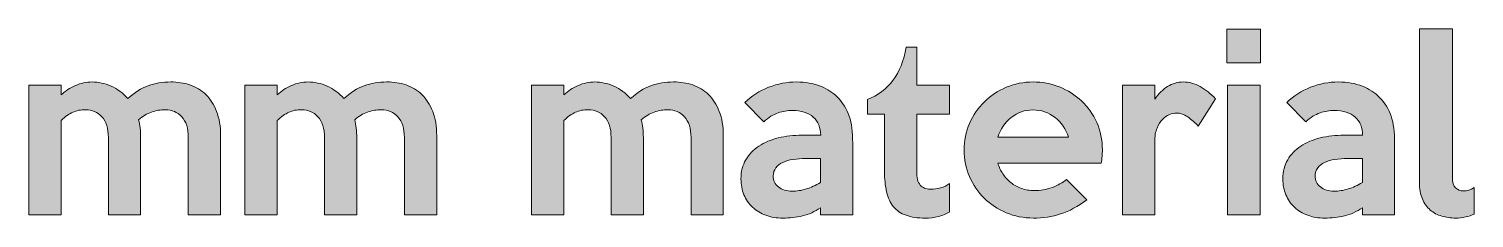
# Model space of a CAD drawing. Header units: inches. Extents: x -842 to 1422, y 2 to 295.
# Drawn here: x 850.15 to 882.41, y 118.68 to 122.91 of the extents above; entities that cross this region are included whole.
import ezdxf

# ---------------------------------------------------------------- set-up
doc = ezdxf.new("R2010")
doc.units = ezdxf.units.IN
doc.header["$MEASUREMENT"] = 0
doc.layers.add('Layer 1', color=7, linetype='Continuous')

# ---------------------------------------------------------------- blocks, each defined once
blk = doc.blocks.new('block 10')
at = {"layer": 'Layer 1', "true_color": 0xffffff}
h = blk.add_hatch(color=7, dxfattribs=at)
h.dxf.hatch_style = 2
h.paths.add_polyline_path([(877.645, 122.151), (876.895, 122.151), (876.895, 122.901), (877.645, 122.901)])
h.paths.add_polyline_path([(877.635, 118.756), (876.905, 118.756), (876.905, 121.651), (877.635, 121.651)])
h = blk.add_hatch(color=7, dxfattribs=at)
h.dxf.hatch_style = 2
edge = h.paths.add_edge_path()
edge.add_spline(control_points=[(882.414, 118.771), (882.358, 118.744), (882.294, 118.722), (882.222, 118.706), (882.15, 118.689), (882.076, 118.681), (882, 118.681), (881.892, 118.681), (881.79, 118.695), (881.692, 118.724), (881.594, 118.752), (881.508, 118.798), (881.435, 118.861), (881.361, 118.924), (881.303, 119.007), (881.26, 119.108), (881.216, 119.21), (881.195, 119.333), (881.195, 119.476), (881.195, 119.476), (881.195, 122.906), (881.195, 122.906), (881.195, 122.906), (881.929, 122.906), (881.929, 122.906), (881.929, 122.906), (881.929, 119.601), (881.929, 119.601), (881.929, 119.481), (881.953, 119.399), (882.002, 119.354), (882.051, 119.309), (882.108, 119.286), (882.174, 119.286), (882.257, 119.286), (882.338, 119.311), (882.414, 119.361), (882.414, 119.361), (882.414, 118.771), (882.414, 118.771)], knot_values=[0, 0, 0, 0, 1, 1, 1, 2, 2, 2, 3, 3, 3, 4, 4, 4, 5, 5, 5, 6, 6, 6, 7, 7, 7, 8, 8, 8, 9, 9, 9, 10, 10, 10, 11, 11, 11, 12, 12, 12, 13, 13, 13, 13], degree=3, periodic=1)
h = blk.add_hatch(color=7, dxfattribs=at)
h.dxf.hatch_style = 2
edge = h.paths.add_edge_path()
edge.add_spline(control_points=[(870.705, 118.821), (870.631, 118.774), (870.547, 118.739), (870.45, 118.716), (870.353, 118.692), (870.257, 118.68), (870.16, 118.68), (869.99, 118.68), (869.847, 118.701), (869.73, 118.743), (869.613, 118.785), (869.52, 118.849), (869.45, 118.935), (869.379, 119.022), (869.329, 119.132), (869.297, 119.266), (869.265, 119.399), (869.25, 119.555), (869.25, 119.736), (869.25, 119.736), (869.25, 121.001), (869.25, 121.001), (869.25, 121.001), (868.869, 121.001), (868.869, 121.001), (868.869, 121.001), (868.869, 121.326), (868.869, 121.326), (869.103, 121.422), (869.292, 121.566), (869.437, 121.756), (869.582, 121.946), (869.681, 122.192), (869.735, 122.496), (869.735, 122.496), (869.97, 122.496), (869.97, 122.496), (869.97, 122.496), (869.97, 121.651), (869.97, 121.651), (869.97, 121.651), (870.699, 121.651), (870.699, 121.651), (870.699, 121.651), (870.699, 121.001), (870.699, 121.001), (870.699, 121.001), (869.97, 121.001), (869.97, 121.001), (869.97, 121.001), (869.97, 119.685), (869.97, 119.685), (869.97, 119.612), (869.978, 119.552), (869.997, 119.506), (870.015, 119.459), (870.04, 119.422), (870.07, 119.395), (870.1, 119.369), (870.134, 119.35), (870.172, 119.341), (870.21, 119.331), (870.251, 119.326), (870.295, 119.326), (870.352, 119.326), (870.42, 119.335), (870.5, 119.356), (870.58, 119.376), (870.648, 119.408), (870.704, 119.456), (870.704, 119.456), (870.704, 118.821), (870.704, 118.821), (870.704, 118.821), (870.705, 118.821), (870.705, 118.821)], knot_values=[0, 0, 0, 0, 1, 1, 1, 2, 2, 2, 3, 3, 3, 4, 4, 4, 5, 5, 5, 6, 6, 6, 7, 7, 7, 8, 8, 8, 9, 9, 9, 10, 10, 10, 11, 11, 11, 12, 12, 12, 13, 13, 13, 14, 14, 14, 15, 15, 15, 16, 16, 16, 17, 17, 17, 18, 18, 18, 19, 19, 19, 20, 20, 20, 21, 21, 21, 22, 22, 22, 23, 23, 23, 24, 24, 24, 25, 25, 25, 25], degree=3, periodic=1)
h = blk.add_hatch(color=7, dxfattribs=at)
h.dxf.hatch_style = 2
edge = h.paths.add_edge_path()
edge.add_spline(control_points=[(854.425, 118.756), (854.425, 118.756), (853.705, 118.756), (853.705, 118.756), (853.705, 118.756), (853.705, 120.481), (853.705, 120.481), (853.705, 120.684), (853.656, 120.839), (853.558, 120.944), (853.459, 121.049), (853.338, 121.101), (853.195, 121.101), (853.085, 121.101), (852.981, 121.083), (852.882, 121.049), (852.784, 121.014), (852.688, 120.956), (852.595, 120.876), (852.625, 120.76), (852.64, 120.628), (852.64, 120.481), (852.64, 120.481), (852.64, 118.756), (852.64, 118.756), (852.64, 118.756), (851.92, 118.756), (851.92, 118.756), (851.92, 118.756), (851.92, 120.481), (851.92, 120.481), (851.92, 120.684), (851.871, 120.839), (851.773, 120.944), (851.674, 121.049), (851.555, 121.102), (851.415, 121.102), (851.305, 121.102), (851.208, 121.082), (851.125, 121.044), (851.042, 121.006), (850.955, 120.945), (850.865, 120.861), (850.865, 120.861), (850.865, 118.756), (850.865, 118.756), (850.865, 118.756), (850.146, 118.756), (850.146, 118.756), (850.146, 118.756), (850.146, 121.646), (850.146, 121.646), (850.146, 121.646), (850.865, 121.646), (850.865, 121.646), (850.865, 121.646), (850.866, 121.431), (850.866, 121.431), (850.956, 121.518), (851.062, 121.588), (851.184, 121.641), (851.305, 121.695), (851.43, 121.721), (851.557, 121.721), (851.697, 121.721), (851.838, 121.69), (851.98, 121.626), (852.122, 121.563), (852.246, 121.472), (852.353, 121.351), (852.503, 121.485), (852.655, 121.579), (852.809, 121.637), (852.962, 121.693), (853.131, 121.721), (853.314, 121.721), (853.465, 121.721), (853.607, 121.699), (853.742, 121.654), (853.877, 121.609), (853.995, 121.537), (854.095, 121.439), (854.196, 121.341), (854.276, 121.216), (854.335, 121.064), (854.396, 120.913), (854.426, 120.73), (854.426, 120.517), (854.426, 120.517), (854.426, 118.756), (854.426, 118.756), (854.426, 118.756), (854.425, 118.756), (854.425, 118.756)], knot_values=[0, 0, 0, 0, 1, 1, 1, 2, 2, 2, 3, 3, 3, 4, 4, 4, 5, 5, 5, 6, 6, 6, 7, 7, 7, 8, 8, 8, 9, 9, 9, 10, 10, 10, 11, 11, 11, 12, 12, 12, 13, 13, 13, 14, 14, 14, 15, 15, 15, 16, 16, 16, 17, 17, 17, 18, 18, 18, 19, 19, 19, 20, 20, 20, 21, 21, 21, 22, 22, 22, 23, 23, 23, 24, 24, 24, 25, 25, 25, 26, 26, 26, 27, 27, 27, 28, 28, 28, 29, 29, 29, 30, 30, 30, 31, 31, 31, 31], degree=3, periodic=1)
h = blk.add_hatch(color=7, dxfattribs=at)
h.dxf.hatch_style = 2
edge = h.paths.add_edge_path()
edge.add_spline(control_points=[(859.25, 118.756), (859.25, 118.756), (858.53, 118.756), (858.53, 118.756), (858.53, 118.756), (858.53, 120.481), (858.53, 120.481), (858.53, 120.684), (858.48, 120.839), (858.382, 120.944), (858.284, 121.049), (858.163, 121.101), (858.02, 121.101), (857.91, 121.101), (857.806, 121.083), (857.708, 121.049), (857.609, 121.014), (857.513, 120.956), (857.42, 120.876), (857.45, 120.76), (857.465, 120.628), (857.465, 120.481), (857.465, 120.481), (857.465, 118.756), (857.465, 118.756), (857.465, 118.756), (856.745, 118.756), (856.745, 118.756), (856.745, 118.756), (856.745, 120.481), (856.745, 120.481), (856.745, 120.684), (856.695, 120.839), (856.597, 120.944), (856.499, 121.049), (856.38, 121.102), (856.24, 121.102), (856.13, 121.102), (856.033, 121.082), (855.95, 121.044), (855.866, 121.006), (855.78, 120.945), (855.69, 120.861), (855.69, 120.861), (855.69, 118.756), (855.69, 118.756), (855.69, 118.756), (854.97, 118.756), (854.97, 118.756), (854.97, 118.756), (854.97, 121.646), (854.97, 121.646), (854.97, 121.646), (855.69, 121.646), (855.69, 121.646), (855.69, 121.646), (855.691, 121.431), (855.691, 121.431), (855.781, 121.518), (855.887, 121.588), (856.008, 121.641), (856.13, 121.695), (856.255, 121.721), (856.382, 121.721), (856.522, 121.721), (856.663, 121.69), (856.805, 121.626), (856.946, 121.563), (857.071, 121.472), (857.178, 121.351), (857.328, 121.485), (857.479, 121.579), (857.633, 121.637), (857.787, 121.693), (857.955, 121.721), (858.14, 121.721), (858.29, 121.721), (858.432, 121.699), (858.567, 121.654), (858.702, 121.609), (858.82, 121.537), (858.92, 121.439), (859.02, 121.341), (859.1, 121.216), (859.161, 121.064), (859.221, 120.913), (859.251, 120.73), (859.251, 120.517), (859.251, 120.517), (859.251, 118.756), (859.251, 118.756), (859.251, 118.756), (859.25, 118.756), (859.25, 118.756)], knot_values=[0, 0, 0, 0, 1, 1, 1, 2, 2, 2, 3, 3, 3, 4, 4, 4, 5, 5, 5, 6, 6, 6, 7, 7, 7, 8, 8, 8, 9, 9, 9, 10, 10, 10, 11, 11, 11, 12, 12, 12, 13, 13, 13, 14, 14, 14, 15, 15, 15, 16, 16, 16, 17, 17, 17, 18, 18, 18, 19, 19, 19, 20, 20, 20, 21, 21, 21, 22, 22, 22, 23, 23, 23, 24, 24, 24, 25, 25, 25, 26, 26, 26, 27, 27, 27, 28, 28, 28, 29, 29, 29, 30, 30, 30, 31, 31, 31, 31], degree=3, periodic=1)
h = blk.add_hatch(color=7, dxfattribs=at)
h.dxf.hatch_style = 2
edge = h.paths.add_edge_path()
edge.add_spline(control_points=[(865.65, 118.756), (865.65, 118.756), (864.93, 118.756), (864.93, 118.756), (864.93, 118.756), (864.93, 120.481), (864.93, 120.481), (864.93, 120.684), (864.881, 120.839), (864.782, 120.944), (864.684, 121.049), (864.563, 121.101), (864.42, 121.101), (864.31, 121.101), (864.206, 121.083), (864.107, 121.049), (864.009, 121.014), (863.913, 120.956), (863.82, 120.876), (863.85, 120.76), (863.865, 120.628), (863.865, 120.481), (863.865, 120.481), (863.865, 118.756), (863.865, 118.756), (863.865, 118.756), (863.145, 118.756), (863.145, 118.756), (863.145, 118.756), (863.145, 120.481), (863.145, 120.481), (863.145, 120.684), (863.096, 120.839), (862.998, 120.944), (862.9, 121.049), (862.78, 121.102), (862.64, 121.102), (862.53, 121.102), (862.433, 121.082), (862.35, 121.044), (862.267, 121.006), (862.18, 120.945), (862.09, 120.861), (862.09, 120.861), (862.09, 118.756), (862.09, 118.756), (862.09, 118.756), (861.37, 118.756), (861.37, 118.756), (861.37, 118.756), (861.37, 121.646), (861.37, 121.646), (861.37, 121.646), (862.09, 121.646), (862.09, 121.646), (862.09, 121.646), (862.091, 121.431), (862.091, 121.431), (862.181, 121.518), (862.287, 121.588), (862.409, 121.641), (862.531, 121.695), (862.655, 121.721), (862.782, 121.721), (862.922, 121.721), (863.063, 121.69), (863.205, 121.626), (863.346, 121.563), (863.471, 121.472), (863.578, 121.351), (863.728, 121.485), (863.88, 121.579), (864.033, 121.637), (864.187, 121.693), (864.356, 121.721), (864.539, 121.721), (864.689, 121.721), (864.832, 121.699), (864.967, 121.654), (865.102, 121.609), (865.22, 121.537), (865.32, 121.439), (865.42, 121.341), (865.5, 121.216), (865.56, 121.064), (865.621, 120.913), (865.651, 120.73), (865.651, 120.517), (865.651, 120.517), (865.651, 118.756), (865.651, 118.756), (865.651, 118.756), (865.65, 118.756), (865.65, 118.756)], knot_values=[0, 0, 0, 0, 1, 1, 1, 2, 2, 2, 3, 3, 3, 4, 4, 4, 5, 5, 5, 6, 6, 6, 7, 7, 7, 8, 8, 8, 9, 9, 9, 10, 10, 10, 11, 11, 11, 12, 12, 12, 13, 13, 13, 14, 14, 14, 15, 15, 15, 16, 16, 16, 17, 17, 17, 18, 18, 18, 19, 19, 19, 20, 20, 20, 21, 21, 21, 22, 22, 22, 23, 23, 23, 24, 24, 24, 25, 25, 25, 26, 26, 26, 27, 27, 27, 28, 28, 28, 29, 29, 29, 30, 30, 30, 31, 31, 31, 31], degree=3, periodic=1)
h = blk.add_hatch(color=7, dxfattribs=at)
h.dxf.hatch_style = 2
edge = h.paths.add_edge_path()
edge.add_spline(control_points=[(868.54, 118.756), (868.54, 118.756), (867.82, 118.756), (867.82, 118.756), (867.82, 118.756), (867.82, 118.911), (867.82, 118.911), (867.693, 118.824), (867.559, 118.764), (867.417, 118.73), (867.276, 118.697), (867.13, 118.68), (866.98, 118.68), (866.84, 118.68), (866.713, 118.701), (866.6, 118.743), (866.486, 118.785), (866.388, 118.845), (866.305, 118.923), (866.222, 119.002), (866.157, 119.094), (866.112, 119.201), (866.067, 119.307), (866.045, 119.426), (866.045, 119.555), (866.045, 119.719), (866.081, 119.861), (866.152, 119.983), (866.224, 120.105), (866.322, 120.207), (866.445, 120.288), (866.568, 120.37), (866.712, 120.431), (866.878, 120.471), (867.042, 120.51), (867.22, 120.531), (867.41, 120.531), (867.41, 120.531), (867.825, 120.531), (867.825, 120.531), (867.825, 120.701), (867.77, 120.836), (867.66, 120.936), (867.55, 121.036), (867.392, 121.085), (867.185, 121.085), (867.085, 121.085), (866.982, 121.067), (866.875, 121.031), (866.768, 120.994), (866.662, 120.928), (866.555, 120.831), (866.555, 120.831), (866.13, 121.261), (866.13, 121.261), (866.283, 121.408), (866.461, 121.521), (866.663, 121.601), (866.864, 121.681), (867.072, 121.721), (867.285, 121.721), (867.485, 121.721), (867.663, 121.689), (867.82, 121.626), (867.975, 121.563), (868.102, 121.481), (868.197, 121.381), (868.323, 121.255), (868.411, 121.113), (868.463, 120.956), (868.514, 120.8), (868.54, 120.599), (868.54, 120.356), (868.54, 120.356), (868.54, 118.756), (868.54, 118.756), (868.54, 118.756), (868.54, 118.756), (868.54, 118.756)], knot_values=[0, 0, 0, 0, 1, 1, 1, 2, 2, 2, 3, 3, 3, 4, 4, 4, 5, 5, 5, 6, 6, 6, 7, 7, 7, 8, 8, 8, 9, 9, 9, 10, 10, 10, 11, 11, 11, 12, 12, 12, 13, 13, 13, 14, 14, 14, 15, 15, 15, 16, 16, 16, 17, 17, 17, 18, 18, 18, 19, 19, 19, 20, 20, 20, 21, 21, 21, 22, 22, 22, 23, 23, 23, 24, 24, 24, 25, 25, 25, 26, 26, 26, 26], degree=3, periodic=1)
edge = h.paths.add_edge_path()
edge.add_spline(control_points=[(867.82, 119.476), (867.82, 119.476), (867.82, 120.011), (867.82, 120.011), (867.82, 120.011), (867.49, 120.011), (867.49, 120.011), (867.39, 120.011), (867.296, 120.004), (867.207, 119.991), (867.119, 119.978), (867.042, 119.955), (866.978, 119.924), (866.912, 119.892), (866.86, 119.851), (866.823, 119.801), (866.784, 119.751), (866.765, 119.691), (866.765, 119.621), (866.765, 119.521), (866.804, 119.439), (866.882, 119.376), (866.961, 119.313), (867.062, 119.281), (867.185, 119.281), (867.292, 119.281), (867.398, 119.297), (867.502, 119.331), (867.607, 119.364), (867.713, 119.413), (867.82, 119.476)], knot_values=[0, 0, 0, 0, 1, 1, 1, 2, 2, 2, 3, 3, 3, 4, 4, 4, 5, 5, 5, 6, 6, 6, 7, 7, 7, 8, 8, 8, 9, 9, 9, 10, 10, 10, 10], degree=3, periodic=1)
h = blk.add_hatch(color=7, dxfattribs=at)
h.dxf.hatch_style = 2
edge = h.paths.add_edge_path()
edge.add_spline(control_points=[(874.115, 120.206), (874.115, 120.159), (874.112, 120.11), (874.108, 120.061), (874.102, 120.011), (874.097, 119.959), (874.09, 119.906), (874.09, 119.906), (871.78, 119.906), (871.78, 119.906), (871.806, 119.823), (871.844, 119.743), (871.892, 119.668), (871.941, 119.593), (872, 119.529), (872.07, 119.473), (872.14, 119.418), (872.219, 119.375), (872.307, 119.343), (872.395, 119.312), (872.493, 119.296), (872.6, 119.296), (872.73, 119.296), (872.86, 119.318), (872.99, 119.363), (873.119, 119.408), (873.228, 119.469), (873.314, 119.546), (873.314, 119.546), (873.77, 119.091), (873.77, 119.091), (873.57, 118.941), (873.374, 118.835), (873.182, 118.773), (872.991, 118.712), (872.788, 118.681), (872.574, 118.681), (872.358, 118.681), (872.155, 118.721), (871.967, 118.801), (871.778, 118.881), (871.615, 118.989), (871.477, 119.126), (871.338, 119.263), (871.229, 119.424), (871.149, 119.609), (871.069, 119.794), (871.029, 119.991), (871.029, 120.201), (871.029, 120.411), (871.069, 120.608), (871.149, 120.794), (871.229, 120.979), (871.339, 121.139), (871.479, 121.276), (871.619, 121.413), (871.782, 121.521), (871.969, 121.601), (872.156, 121.681), (872.356, 121.721), (872.569, 121.721), (872.772, 121.721), (872.967, 121.684), (873.154, 121.609), (873.341, 121.534), (873.506, 121.43), (873.649, 121.296), (873.792, 121.163), (873.906, 121.004), (873.989, 120.818), (874.072, 120.633), (874.115, 120.429), (874.115, 120.206)], knot_values=[0, 0, 0, 0, 1, 1, 1, 2, 2, 2, 3, 3, 3, 4, 4, 4, 5, 5, 5, 6, 6, 6, 7, 7, 7, 8, 8, 8, 9, 9, 9, 10, 10, 10, 11, 11, 11, 12, 12, 12, 13, 13, 13, 14, 14, 14, 15, 15, 15, 16, 16, 16, 17, 17, 17, 18, 18, 18, 19, 19, 19, 20, 20, 20, 21, 21, 21, 22, 22, 22, 23, 23, 23, 24, 24, 24, 24], degree=3, periodic=1)
edge = h.paths.add_edge_path()
edge.add_spline(control_points=[(873.36, 120.486), (873.303, 120.669), (873.202, 120.817), (873.057, 120.928), (872.912, 121.04), (872.748, 121.096), (872.565, 121.096), (872.384, 121.096), (872.223, 121.04), (872.08, 120.928), (871.936, 120.816), (871.837, 120.669), (871.779, 120.486), (871.779, 120.486), (873.36, 120.486), (873.36, 120.486)], knot_values=[0, 0, 0, 0, 1, 1, 1, 2, 2, 2, 3, 3, 3, 4, 4, 4, 5, 5, 5, 5], degree=3, periodic=1)
h = blk.add_hatch(color=7, dxfattribs=at)
h.dxf.hatch_style = 2
edge = h.paths.add_edge_path()
edge.add_spline(control_points=[(876.64, 121.346), (876.64, 121.346), (876.255, 120.736), (876.255, 120.736), (876.185, 120.813), (876.107, 120.88), (876.022, 120.939), (875.937, 120.997), (875.851, 121.026), (875.765, 121.026), (875.718, 121.026), (875.667, 121.016), (875.612, 120.993), (875.557, 120.972), (875.505, 120.936), (875.457, 120.886), (875.409, 120.836), (875.368, 120.77), (875.335, 120.688), (875.301, 120.607), (875.284, 120.506), (875.284, 120.386), (875.284, 120.386), (875.284, 118.756), (875.284, 118.756), (875.284, 118.756), (874.565, 118.756), (874.565, 118.756), (874.565, 118.756), (874.565, 121.646), (874.565, 121.646), (874.565, 121.646), (875.284, 121.646), (875.284, 121.646), (875.284, 121.646), (875.284, 121.336), (875.284, 121.336), (875.371, 121.459), (875.467, 121.554), (875.572, 121.621), (875.676, 121.688), (875.794, 121.721), (875.924, 121.721), (876.051, 121.721), (876.175, 121.686), (876.297, 121.618), (876.419, 121.55), (876.533, 121.459), (876.64, 121.346)], knot_values=[0, 0, 0, 0, 1, 1, 1, 2, 2, 2, 3, 3, 3, 4, 4, 4, 5, 5, 5, 6, 6, 6, 7, 7, 7, 8, 8, 8, 9, 9, 9, 10, 10, 10, 11, 11, 11, 12, 12, 12, 13, 13, 13, 14, 14, 14, 15, 15, 15, 16, 16, 16, 16], degree=3, periodic=1)
h = blk.add_hatch(color=7, dxfattribs=at)
h.dxf.hatch_style = 2
edge = h.paths.add_edge_path()
edge.add_spline(control_points=[(880.639, 118.756), (880.639, 118.756), (879.919, 118.756), (879.919, 118.756), (879.919, 118.756), (879.919, 118.911), (879.919, 118.911), (879.793, 118.824), (879.659, 118.764), (879.517, 118.73), (879.375, 118.697), (879.23, 118.68), (879.079, 118.68), (878.94, 118.68), (878.813, 118.701), (878.7, 118.743), (878.586, 118.785), (878.488, 118.845), (878.404, 118.923), (878.321, 119.002), (878.257, 119.094), (878.212, 119.201), (878.167, 119.307), (878.145, 119.426), (878.145, 119.555), (878.145, 119.719), (878.18, 119.861), (878.252, 119.983), (878.324, 120.105), (878.421, 120.207), (878.545, 120.288), (878.668, 120.37), (878.812, 120.431), (878.978, 120.471), (879.143, 120.511), (879.32, 120.531), (879.509, 120.531), (879.509, 120.531), (879.925, 120.531), (879.925, 120.531), (879.925, 120.701), (879.87, 120.836), (879.76, 120.936), (879.65, 121.036), (879.492, 121.085), (879.285, 121.085), (879.185, 121.085), (879.081, 121.067), (878.975, 121.031), (878.868, 120.994), (878.761, 120.928), (878.655, 120.831), (878.655, 120.831), (878.23, 121.261), (878.23, 121.261), (878.383, 121.408), (878.561, 121.521), (878.762, 121.601), (878.964, 121.681), (879.171, 121.721), (879.385, 121.721), (879.585, 121.721), (879.763, 121.689), (879.919, 121.626), (880.075, 121.563), (880.202, 121.481), (880.297, 121.381), (880.423, 121.255), (880.511, 121.113), (880.563, 120.956), (880.614, 120.8), (880.639, 120.599), (880.639, 120.356), (880.639, 120.356), (880.639, 118.756), (880.639, 118.756), (880.639, 118.756), (880.639, 118.756), (880.639, 118.756)], knot_values=[0, 0, 0, 0, 1, 1, 1, 2, 2, 2, 3, 3, 3, 4, 4, 4, 5, 5, 5, 6, 6, 6, 7, 7, 7, 8, 8, 8, 9, 9, 9, 10, 10, 10, 11, 11, 11, 12, 12, 12, 13, 13, 13, 14, 14, 14, 15, 15, 15, 16, 16, 16, 17, 17, 17, 18, 18, 18, 19, 19, 19, 20, 20, 20, 21, 21, 21, 22, 22, 22, 23, 23, 23, 24, 24, 24, 25, 25, 25, 26, 26, 26, 26], degree=3, periodic=1)
edge = h.paths.add_edge_path()
edge.add_spline(control_points=[(879.919, 119.476), (879.919, 119.476), (879.919, 120.011), (879.919, 120.011), (879.919, 120.011), (879.589, 120.011), (879.589, 120.011), (879.489, 120.011), (879.395, 120.004), (879.307, 119.991), (879.218, 119.978), (879.142, 119.955), (879.077, 119.924), (879.012, 119.892), (878.96, 119.851), (878.922, 119.801), (878.884, 119.751), (878.865, 119.691), (878.865, 119.621), (878.865, 119.521), (878.904, 119.439), (878.982, 119.376), (879.06, 119.313), (879.161, 119.281), (879.285, 119.281), (879.391, 119.281), (879.497, 119.297), (879.602, 119.331), (879.707, 119.364), (879.813, 119.413), (879.919, 119.476)], knot_values=[0, 0, 0, 0, 1, 1, 1, 2, 2, 2, 3, 3, 3, 4, 4, 4, 5, 5, 5, 6, 6, 6, 7, 7, 7, 8, 8, 8, 9, 9, 9, 10, 10, 10, 10], degree=3, periodic=1)
at = {"layer": 'Layer 1', "lineweight": 0}
for points in [[(877.645, 122.151), (876.895, 122.151), (876.895, 122.901), (877.645, 122.901), (877.645, 122.151)], [(877.635, 118.756), (876.905, 118.756), (876.905, 121.651), (877.635, 121.651), (877.635, 118.756)]]:
    blk.add_lwpolyline(points, dxfattribs=at)
for points, knots in [([(882.414, 118.771), (882.358, 118.744), (882.294, 118.722), (882.222, 118.706), (882.15, 118.689), (882.076, 118.681), (882, 118.681), (881.892, 118.681), (881.79, 118.695), (881.692, 118.724), (881.594, 118.752), (881.508, 118.798), (881.435, 118.861), (881.361, 118.924), (881.303, 119.007), (881.26, 119.108), (881.216, 119.21), (881.195, 119.333), (881.195, 119.476), (881.195, 119.476), (881.195, 122.906), (881.195, 122.906), (881.195, 122.906), (881.929, 122.906), (881.929, 122.906), (881.929, 122.906), (881.929, 119.601), (881.929, 119.601), (881.929, 119.481), (881.953, 119.399), (882.002, 119.354), (882.051, 119.309), (882.108, 119.286), (882.174, 119.286), (882.257, 119.286), (882.338, 119.311), (882.414, 119.361), (882.414, 119.361), (882.414, 118.771), (882.414, 118.771)], [0, 0, 0, 0, 1, 1, 1, 2, 2, 2, 3, 3, 3, 4, 4, 4, 5, 5, 5, 6, 6, 6, 7, 7, 7, 8, 8, 8, 9, 9, 9, 10, 10, 10, 11, 11, 11, 12, 12, 12, 13, 13, 13, 13]), ([(870.705, 118.821), (870.631, 118.774), (870.547, 118.739), (870.45, 118.716), (870.353, 118.692), (870.257, 118.68), (870.16, 118.68), (869.99, 118.68), (869.847, 118.701), (869.73, 118.743), (869.613, 118.785), (869.52, 118.849), (869.45, 118.935), (869.379, 119.022), (869.329, 119.132), (869.297, 119.266), (869.265, 119.399), (869.25, 119.555), (869.25, 119.736), (869.25, 119.736), (869.25, 121.001), (869.25, 121.001), (869.25, 121.001), (868.869, 121.001), (868.869, 121.001), (868.869, 121.001), (868.869, 121.326), (868.869, 121.326), (869.103, 121.422), (869.292, 121.566), (869.437, 121.756), (869.582, 121.946), (869.681, 122.192), (869.735, 122.496), (869.735, 122.496), (869.97, 122.496), (869.97, 122.496), (869.97, 122.496), (869.97, 121.651), (869.97, 121.651), (869.97, 121.651), (870.699, 121.651), (870.699, 121.651), (870.699, 121.651), (870.699, 121.001), (870.699, 121.001), (870.699, 121.001), (869.97, 121.001), (869.97, 121.001), (869.97, 121.001), (869.97, 119.685), (869.97, 119.685), (869.97, 119.612), (869.978, 119.552), (869.997, 119.506), (870.015, 119.459), (870.04, 119.422), (870.07, 119.395), (870.1, 119.369), (870.134, 119.35), (870.172, 119.341), (870.21, 119.331), (870.251, 119.326), (870.295, 119.326), (870.352, 119.326), (870.42, 119.335), (870.5, 119.356), (870.58, 119.376), (870.648, 119.408), (870.704, 119.456), (870.704, 119.456), (870.704, 118.821), (870.704, 118.821), (870.704, 118.821), (870.705, 118.821), (870.705, 118.821)], [0, 0, 0, 0, 1, 1, 1, 2, 2, 2, 3, 3, 3, 4, 4, 4, 5, 5, 5, 6, 6, 6, 7, 7, 7, 8, 8, 8, 9, 9, 9, 10, 10, 10, 11, 11, 11, 12, 12, 12, 13, 13, 13, 14, 14, 14, 15, 15, 15, 16, 16, 16, 17, 17, 17, 18, 18, 18, 19, 19, 19, 20, 20, 20, 21, 21, 21, 22, 22, 22, 23, 23, 23, 24, 24, 24, 25, 25, 25, 25]), ([(854.425, 118.756), (854.425, 118.756), (853.705, 118.756), (853.705, 118.756), (853.705, 118.756), (853.705, 120.481), (853.705, 120.481), (853.705, 120.684), (853.656, 120.839), (853.558, 120.944), (853.459, 121.049), (853.338, 121.101), (853.195, 121.101), (853.085, 121.101), (852.981, 121.083), (852.882, 121.049), (852.784, 121.014), (852.688, 120.956), (852.595, 120.876), (852.625, 120.76), (852.64, 120.628), (852.64, 120.481), (852.64, 120.481), (852.64, 118.756), (852.64, 118.756), (852.64, 118.756), (851.92, 118.756), (851.92, 118.756), (851.92, 118.756), (851.92, 120.481), (851.92, 120.481), (851.92, 120.684), (851.871, 120.839), (851.773, 120.944), (851.674, 121.049), (851.555, 121.102), (851.415, 121.102), (851.305, 121.102), (851.208, 121.082), (851.125, 121.044), (851.042, 121.006), (850.955, 120.945), (850.865, 120.861), (850.865, 120.861), (850.865, 118.756), (850.865, 118.756), (850.865, 118.756), (850.146, 118.756), (850.146, 118.756), (850.146, 118.756), (850.146, 121.646), (850.146, 121.646), (850.146, 121.646), (850.865, 121.646), (850.865, 121.646), (850.865, 121.646), (850.866, 121.431), (850.866, 121.431), (850.956, 121.518), (851.062, 121.588), (851.184, 121.641), (851.305, 121.695), (851.43, 121.721), (851.557, 121.721), (851.697, 121.721), (851.838, 121.69), (851.98, 121.626), (852.122, 121.563), (852.246, 121.472), (852.353, 121.351), (852.503, 121.485), (852.655, 121.579), (852.809, 121.637), (852.962, 121.693), (853.131, 121.721), (853.314, 121.721), (853.465, 121.721), (853.607, 121.699), (853.742, 121.654), (853.877, 121.609), (853.995, 121.537), (854.095, 121.439), (854.196, 121.341), (854.276, 121.216), (854.335, 121.064), (854.396, 120.913), (854.426, 120.73), (854.426, 120.517), (854.426, 120.517), (854.426, 118.756), (854.426, 118.756), (854.426, 118.756), (854.425, 118.756), (854.425, 118.756)], [0, 0, 0, 0, 1, 1, 1, 2, 2, 2, 3, 3, 3, 4, 4, 4, 5, 5, 5, 6, 6, 6, 7, 7, 7, 8, 8, 8, 9, 9, 9, 10, 10, 10, 11, 11, 11, 12, 12, 12, 13, 13, 13, 14, 14, 14, 15, 15, 15, 16, 16, 16, 17, 17, 17, 18, 18, 18, 19, 19, 19, 20, 20, 20, 21, 21, 21, 22, 22, 22, 23, 23, 23, 24, 24, 24, 25, 25, 25, 26, 26, 26, 27, 27, 27, 28, 28, 28, 29, 29, 29, 30, 30, 30, 31, 31, 31, 31]), ([(859.25, 118.756), (859.25, 118.756), (858.53, 118.756), (858.53, 118.756), (858.53, 118.756), (858.53, 120.481), (858.53, 120.481), (858.53, 120.684), (858.48, 120.839), (858.382, 120.944), (858.284, 121.049), (858.163, 121.101), (858.02, 121.101), (857.91, 121.101), (857.806, 121.083), (857.708, 121.049), (857.609, 121.014), (857.513, 120.956), (857.42, 120.876), (857.45, 120.76), (857.465, 120.628), (857.465, 120.481), (857.465, 120.481), (857.465, 118.756), (857.465, 118.756), (857.465, 118.756), (856.745, 118.756), (856.745, 118.756), (856.745, 118.756), (856.745, 120.481), (856.745, 120.481), (856.745, 120.684), (856.695, 120.839), (856.597, 120.944), (856.499, 121.049), (856.38, 121.102), (856.24, 121.102), (856.13, 121.102), (856.033, 121.082), (855.95, 121.044), (855.866, 121.006), (855.78, 120.945), (855.69, 120.861), (855.69, 120.861), (855.69, 118.756), (855.69, 118.756), (855.69, 118.756), (854.97, 118.756), (854.97, 118.756), (854.97, 118.756), (854.97, 121.646), (854.97, 121.646), (854.97, 121.646), (855.69, 121.646), (855.69, 121.646), (855.69, 121.646), (855.691, 121.431), (855.691, 121.431), (855.781, 121.518), (855.887, 121.588), (856.008, 121.641), (856.13, 121.695), (856.255, 121.721), (856.382, 121.721), (856.522, 121.721), (856.663, 121.69), (856.805, 121.626), (856.946, 121.563), (857.071, 121.472), (857.178, 121.351), (857.328, 121.485), (857.479, 121.579), (857.633, 121.637), (857.787, 121.693), (857.955, 121.721), (858.14, 121.721), (858.29, 121.721), (858.432, 121.699), (858.567, 121.654), (858.702, 121.609), (858.82, 121.537), (858.92, 121.439), (859.02, 121.341), (859.1, 121.216), (859.161, 121.064), (859.221, 120.913), (859.251, 120.73), (859.251, 120.517), (859.251, 120.517), (859.251, 118.756), (859.251, 118.756), (859.251, 118.756), (859.25, 118.756), (859.25, 118.756)], [0, 0, 0, 0, 1, 1, 1, 2, 2, 2, 3, 3, 3, 4, 4, 4, 5, 5, 5, 6, 6, 6, 7, 7, 7, 8, 8, 8, 9, 9, 9, 10, 10, 10, 11, 11, 11, 12, 12, 12, 13, 13, 13, 14, 14, 14, 15, 15, 15, 16, 16, 16, 17, 17, 17, 18, 18, 18, 19, 19, 19, 20, 20, 20, 21, 21, 21, 22, 22, 22, 23, 23, 23, 24, 24, 24, 25, 25, 25, 26, 26, 26, 27, 27, 27, 28, 28, 28, 29, 29, 29, 30, 30, 30, 31, 31, 31, 31]), ([(865.65, 118.756), (865.65, 118.756), (864.93, 118.756), (864.93, 118.756), (864.93, 118.756), (864.93, 120.481), (864.93, 120.481), (864.93, 120.684), (864.881, 120.839), (864.782, 120.944), (864.684, 121.049), (864.563, 121.101), (864.42, 121.101), (864.31, 121.101), (864.206, 121.083), (864.107, 121.049), (864.009, 121.014), (863.913, 120.956), (863.82, 120.876), (863.85, 120.76), (863.865, 120.628), (863.865, 120.481), (863.865, 120.481), (863.865, 118.756), (863.865, 118.756), (863.865, 118.756), (863.145, 118.756), (863.145, 118.756), (863.145, 118.756), (863.145, 120.481), (863.145, 120.481), (863.145, 120.684), (863.096, 120.839), (862.998, 120.944), (862.9, 121.049), (862.78, 121.102), (862.64, 121.102), (862.53, 121.102), (862.433, 121.082), (862.35, 121.044), (862.267, 121.006), (862.18, 120.945), (862.09, 120.861), (862.09, 120.861), (862.09, 118.756), (862.09, 118.756), (862.09, 118.756), (861.37, 118.756), (861.37, 118.756), (861.37, 118.756), (861.37, 121.646), (861.37, 121.646), (861.37, 121.646), (862.09, 121.646), (862.09, 121.646), (862.09, 121.646), (862.091, 121.431), (862.091, 121.431), (862.181, 121.518), (862.287, 121.588), (862.409, 121.641), (862.531, 121.695), (862.655, 121.721), (862.782, 121.721), (862.922, 121.721), (863.063, 121.69), (863.205, 121.626), (863.346, 121.563), (863.471, 121.472), (863.578, 121.351), (863.728, 121.485), (863.88, 121.579), (864.033, 121.637), (864.187, 121.693), (864.356, 121.721), (864.539, 121.721), (864.689, 121.721), (864.832, 121.699), (864.967, 121.654), (865.102, 121.609), (865.22, 121.537), (865.32, 121.439), (865.42, 121.341), (865.5, 121.216), (865.56, 121.064), (865.621, 120.913), (865.651, 120.73), (865.651, 120.517), (865.651, 120.517), (865.651, 118.756), (865.651, 118.756), (865.651, 118.756), (865.65, 118.756), (865.65, 118.756)], [0, 0, 0, 0, 1, 1, 1, 2, 2, 2, 3, 3, 3, 4, 4, 4, 5, 5, 5, 6, 6, 6, 7, 7, 7, 8, 8, 8, 9, 9, 9, 10, 10, 10, 11, 11, 11, 12, 12, 12, 13, 13, 13, 14, 14, 14, 15, 15, 15, 16, 16, 16, 17, 17, 17, 18, 18, 18, 19, 19, 19, 20, 20, 20, 21, 21, 21, 22, 22, 22, 23, 23, 23, 24, 24, 24, 25, 25, 25, 26, 26, 26, 27, 27, 27, 28, 28, 28, 29, 29, 29, 30, 30, 30, 31, 31, 31, 31]), ([(868.54, 118.756), (868.54, 118.756), (867.82, 118.756), (867.82, 118.756), (867.82, 118.756), (867.82, 118.911), (867.82, 118.911), (867.693, 118.824), (867.559, 118.764), (867.417, 118.73), (867.276, 118.697), (867.13, 118.68), (866.98, 118.68), (866.84, 118.68), (866.713, 118.701), (866.6, 118.743), (866.486, 118.785), (866.388, 118.845), (866.305, 118.923), (866.222, 119.002), (866.157, 119.094), (866.112, 119.201), (866.067, 119.307), (866.045, 119.426), (866.045, 119.555), (866.045, 119.719), (866.081, 119.861), (866.152, 119.983), (866.224, 120.105), (866.322, 120.207), (866.445, 120.288), (866.568, 120.37), (866.712, 120.431), (866.878, 120.471), (867.042, 120.51), (867.22, 120.531), (867.41, 120.531), (867.41, 120.531), (867.825, 120.531), (867.825, 120.531), (867.825, 120.701), (867.77, 120.836), (867.66, 120.936), (867.55, 121.036), (867.392, 121.085), (867.185, 121.085), (867.085, 121.085), (866.982, 121.067), (866.875, 121.031), (866.768, 120.994), (866.662, 120.928), (866.555, 120.831), (866.555, 120.831), (866.13, 121.261), (866.13, 121.261), (866.283, 121.408), (866.461, 121.521), (866.663, 121.601), (866.864, 121.681), (867.072, 121.721), (867.285, 121.721), (867.485, 121.721), (867.663, 121.689), (867.82, 121.626), (867.975, 121.563), (868.102, 121.481), (868.197, 121.381), (868.323, 121.255), (868.411, 121.113), (868.463, 120.956), (868.514, 120.8), (868.54, 120.599), (868.54, 120.356), (868.54, 120.356), (868.54, 118.756), (868.54, 118.756), (868.54, 118.756), (868.54, 118.756), (868.54, 118.756)], [0, 0, 0, 0, 1, 1, 1, 2, 2, 2, 3, 3, 3, 4, 4, 4, 5, 5, 5, 6, 6, 6, 7, 7, 7, 8, 8, 8, 9, 9, 9, 10, 10, 10, 11, 11, 11, 12, 12, 12, 13, 13, 13, 14, 14, 14, 15, 15, 15, 16, 16, 16, 17, 17, 17, 18, 18, 18, 19, 19, 19, 20, 20, 20, 21, 21, 21, 22, 22, 22, 23, 23, 23, 24, 24, 24, 25, 25, 25, 26, 26, 26, 26]), ([(874.115, 120.206), (874.115, 120.159), (874.112, 120.11), (874.108, 120.061), (874.102, 120.011), (874.097, 119.959), (874.09, 119.906), (874.09, 119.906), (871.78, 119.906), (871.78, 119.906), (871.806, 119.823), (871.844, 119.743), (871.892, 119.668), (871.941, 119.593), (872, 119.529), (872.07, 119.473), (872.14, 119.418), (872.219, 119.375), (872.307, 119.343), (872.395, 119.312), (872.493, 119.296), (872.6, 119.296), (872.73, 119.296), (872.86, 119.318), (872.99, 119.363), (873.119, 119.408), (873.228, 119.469), (873.314, 119.546), (873.314, 119.546), (873.77, 119.091), (873.77, 119.091), (873.57, 118.941), (873.374, 118.835), (873.182, 118.773), (872.991, 118.712), (872.788, 118.681), (872.574, 118.681), (872.358, 118.681), (872.155, 118.721), (871.967, 118.801), (871.778, 118.881), (871.615, 118.989), (871.477, 119.126), (871.338, 119.263), (871.229, 119.424), (871.149, 119.609), (871.069, 119.794), (871.029, 119.991), (871.029, 120.201), (871.029, 120.411), (871.069, 120.608), (871.149, 120.794), (871.229, 120.979), (871.339, 121.139), (871.479, 121.276), (871.619, 121.413), (871.782, 121.521), (871.969, 121.601), (872.156, 121.681), (872.356, 121.721), (872.569, 121.721), (872.772, 121.721), (872.967, 121.684), (873.154, 121.609), (873.341, 121.534), (873.506, 121.43), (873.649, 121.296), (873.792, 121.163), (873.906, 121.004), (873.989, 120.818), (874.072, 120.633), (874.115, 120.429), (874.115, 120.206)], [0, 0, 0, 0, 1, 1, 1, 2, 2, 2, 3, 3, 3, 4, 4, 4, 5, 5, 5, 6, 6, 6, 7, 7, 7, 8, 8, 8, 9, 9, 9, 10, 10, 10, 11, 11, 11, 12, 12, 12, 13, 13, 13, 14, 14, 14, 15, 15, 15, 16, 16, 16, 17, 17, 17, 18, 18, 18, 19, 19, 19, 20, 20, 20, 21, 21, 21, 22, 22, 22, 23, 23, 23, 24, 24, 24, 24]), ([(876.64, 121.346), (876.64, 121.346), (876.255, 120.736), (876.255, 120.736), (876.185, 120.813), (876.107, 120.88), (876.022, 120.939), (875.937, 120.997), (875.851, 121.026), (875.765, 121.026), (875.718, 121.026), (875.667, 121.016), (875.612, 120.993), (875.557, 120.972), (875.505, 120.936), (875.457, 120.886), (875.409, 120.836), (875.368, 120.77), (875.335, 120.688), (875.301, 120.607), (875.284, 120.506), (875.284, 120.386), (875.284, 120.386), (875.284, 118.756), (875.284, 118.756), (875.284, 118.756), (874.565, 118.756), (874.565, 118.756), (874.565, 118.756), (874.565, 121.646), (874.565, 121.646), (874.565, 121.646), (875.284, 121.646), (875.284, 121.646), (875.284, 121.646), (875.284, 121.336), (875.284, 121.336), (875.371, 121.459), (875.467, 121.554), (875.572, 121.621), (875.676, 121.688), (875.794, 121.721), (875.924, 121.721), (876.051, 121.721), (876.175, 121.686), (876.297, 121.618), (876.419, 121.55), (876.533, 121.459), (876.64, 121.346)], [0, 0, 0, 0, 1, 1, 1, 2, 2, 2, 3, 3, 3, 4, 4, 4, 5, 5, 5, 6, 6, 6, 7, 7, 7, 8, 8, 8, 9, 9, 9, 10, 10, 10, 11, 11, 11, 12, 12, 12, 13, 13, 13, 14, 14, 14, 15, 15, 15, 16, 16, 16, 16]), ([(880.639, 118.756), (880.639, 118.756), (879.919, 118.756), (879.919, 118.756), (879.919, 118.756), (879.919, 118.911), (879.919, 118.911), (879.793, 118.824), (879.659, 118.764), (879.517, 118.73), (879.375, 118.697), (879.23, 118.68), (879.079, 118.68), (878.94, 118.68), (878.813, 118.701), (878.7, 118.743), (878.586, 118.785), (878.488, 118.845), (878.404, 118.923), (878.321, 119.002), (878.257, 119.094), (878.212, 119.201), (878.167, 119.307), (878.145, 119.426), (878.145, 119.555), (878.145, 119.719), (878.18, 119.861), (878.252, 119.983), (878.324, 120.105), (878.421, 120.207), (878.545, 120.288), (878.668, 120.37), (878.812, 120.431), (878.978, 120.471), (879.143, 120.511), (879.32, 120.531), (879.509, 120.531), (879.509, 120.531), (879.925, 120.531), (879.925, 120.531), (879.925, 120.701), (879.87, 120.836), (879.76, 120.936), (879.65, 121.036), (879.492, 121.085), (879.285, 121.085), (879.185, 121.085), (879.081, 121.067), (878.975, 121.031), (878.868, 120.994), (878.761, 120.928), (878.655, 120.831), (878.655, 120.831), (878.23, 121.261), (878.23, 121.261), (878.383, 121.408), (878.561, 121.521), (878.762, 121.601), (878.964, 121.681), (879.171, 121.721), (879.385, 121.721), (879.585, 121.721), (879.763, 121.689), (879.919, 121.626), (880.075, 121.563), (880.202, 121.481), (880.297, 121.381), (880.423, 121.255), (880.511, 121.113), (880.563, 120.956), (880.614, 120.8), (880.639, 120.599), (880.639, 120.356), (880.639, 120.356), (880.639, 118.756), (880.639, 118.756), (880.639, 118.756), (880.639, 118.756), (880.639, 118.756)], [0, 0, 0, 0, 1, 1, 1, 2, 2, 2, 3, 3, 3, 4, 4, 4, 5, 5, 5, 6, 6, 6, 7, 7, 7, 8, 8, 8, 9, 9, 9, 10, 10, 10, 11, 11, 11, 12, 12, 12, 13, 13, 13, 14, 14, 14, 15, 15, 15, 16, 16, 16, 17, 17, 17, 18, 18, 18, 19, 19, 19, 20, 20, 20, 21, 21, 21, 22, 22, 22, 23, 23, 23, 24, 24, 24, 25, 25, 25, 26, 26, 26, 26]), ([(873.36, 120.486), (873.303, 120.669), (873.202, 120.817), (873.057, 120.928), (872.912, 121.04), (872.748, 121.096), (872.565, 121.096), (872.384, 121.096), (872.223, 121.04), (872.08, 120.928), (871.936, 120.816), (871.837, 120.669), (871.779, 120.486), (871.779, 120.486), (873.36, 120.486), (873.36, 120.486)], [0, 0, 0, 0, 1, 1, 1, 2, 2, 2, 3, 3, 3, 4, 4, 4, 5, 5, 5, 5]), ([(867.82, 119.476), (867.82, 119.476), (867.82, 120.011), (867.82, 120.011), (867.82, 120.011), (867.49, 120.011), (867.49, 120.011), (867.39, 120.011), (867.296, 120.004), (867.207, 119.991), (867.119, 119.978), (867.042, 119.955), (866.978, 119.924), (866.912, 119.892), (866.86, 119.851), (866.823, 119.801), (866.784, 119.751), (866.765, 119.691), (866.765, 119.621), (866.765, 119.521), (866.804, 119.439), (866.882, 119.376), (866.961, 119.313), (867.062, 119.281), (867.185, 119.281), (867.292, 119.281), (867.398, 119.297), (867.502, 119.331), (867.607, 119.364), (867.713, 119.413), (867.82, 119.476)], [0, 0, 0, 0, 1, 1, 1, 2, 2, 2, 3, 3, 3, 4, 4, 4, 5, 5, 5, 6, 6, 6, 7, 7, 7, 8, 8, 8, 9, 9, 9, 10, 10, 10, 10]), ([(879.919, 119.476), (879.919, 119.476), (879.919, 120.011), (879.919, 120.011), (879.919, 120.011), (879.589, 120.011), (879.589, 120.011), (879.489, 120.011), (879.395, 120.004), (879.307, 119.991), (879.218, 119.978), (879.142, 119.955), (879.077, 119.924), (879.012, 119.892), (878.96, 119.851), (878.922, 119.801), (878.884, 119.751), (878.865, 119.691), (878.865, 119.621), (878.865, 119.521), (878.904, 119.439), (878.982, 119.376), (879.06, 119.313), (879.161, 119.281), (879.285, 119.281), (879.391, 119.281), (879.497, 119.297), (879.602, 119.331), (879.707, 119.364), (879.813, 119.413), (879.919, 119.476)], [0, 0, 0, 0, 1, 1, 1, 2, 2, 2, 3, 3, 3, 4, 4, 4, 5, 5, 5, 6, 6, 6, 7, 7, 7, 8, 8, 8, 9, 9, 9, 10, 10, 10, 10])]:
    blk.add_open_spline(points, degree=3, knots=knots, dxfattribs=at)
blk = doc.blocks.new('block 6')
at = {"layer": 'Layer 1'}
blk.add_blockref('block 10', (0, 0), dxfattribs=at)
blk = doc.blocks.new('block 3')
at = {"layer": 'Layer 1'}
blk.add_blockref('block 6', (0, 0), dxfattribs=at)

msp = doc.modelspace()

# ---------------------------------------------------------------- block references
at = {"layer": 'Layer 1'}
msp.add_blockref('block 3', (0, 0), dxfattribs=at)

doc.saveas('drawing.dxf')
